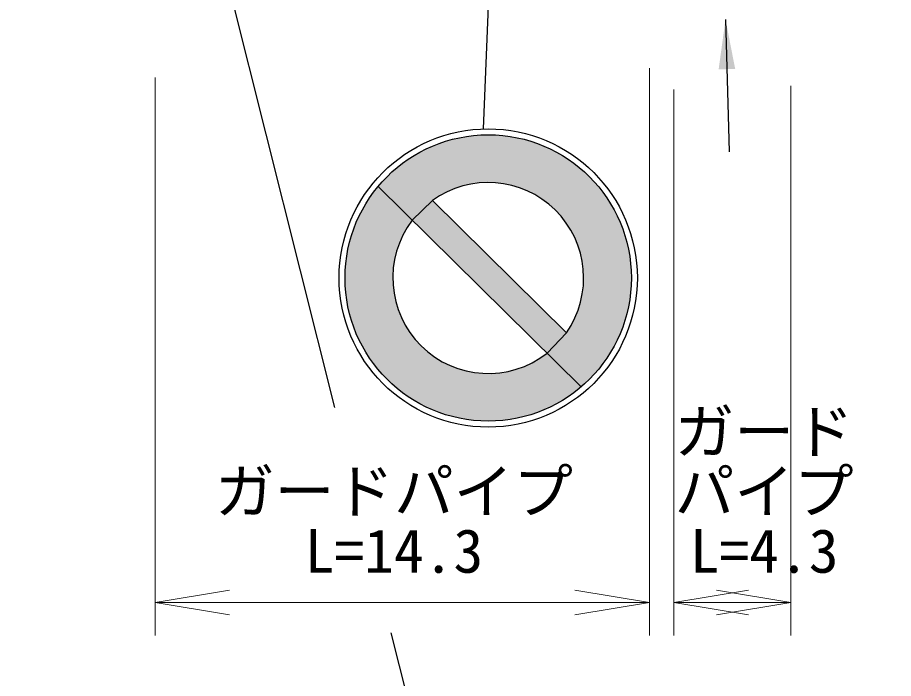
# Model space of a CAD drawing. Units: millimetres, scale not verified. Extents: x -55602354 to 84056675, y -218924267 to 380000.
# Drawn here: x 169648 to 196084, y 238134 to 258075 of the extents above; entities that cross this region are included whole.
import ezdxf
from ezdxf.enums import TextEntityAlignment as Align

# ---------------------------------------------------------------- set-up
doc = ezdxf.new("R2010")
doc.units = ezdxf.units.MM
doc.header["$LTSCALE"] = 1000
for name, color, linetype, lineweight in [('M-BGD-EXST', 7, 'Continuous', 25), ('M-STR-HTXT', 7, 'Continuous', 13), ('M-STR-STRC', 7, 'Continuous', 25)]:
    doc.layers.add(name, color=color, linetype=linetype, lineweight=lineweight)
doc.styles.add('ＭＳ ゴシック', font='')
doc.styles.get('ＭＳ ゴシック').set_extended_font_data('MS Gothic')

# ---------------------------------------------------------------- blocks, each defined once
blk = doc.blocks.new('open_arrow')
at = {"color": 0, "linetype": 'Continuous', "lineweight": -2}
blk.add_lwpolyline([(7.5, 1.25), (0, 0), (7.5, -1.25)], dxfattribs=at)
blk = doc.blocks.new('filled_arrow')
at = {"color": 0, "linetype": 'Continuous', "lineweight": -2}
blk.add_solid([(7.5, 1.25), (0, 0), (7.5, -1.25)], dxfattribs=at)

msp = doc.modelspace()

# ---------------------------------------------------------------- hatches: boundary and pattern name
at = {"layer": 'M-STR-STRC'}
for points in [[(-55594916, -215317041, 1), (-55594610, -215317070, 1), (-55594305, -215317098, 1), (-55580797, -215307366, 0.41421), (-55580889, -215307431, 0.41421), (-55580745, -215307064, 0.41421), (-55580837, -215307129, 0.41421), (-55580692, -215306761, 0.41421), (-55580785, -215306827, 0.41421), (-55566345, -215305448, 1), (-55566384, -215305752, 1), (-55566423, -215306056, 1), (-55597548, -215332337, 0.41421), (-55597635, -215332409, 0.41421), (-55597517, -215332032, 0.41421), (-55597604, -215332103, 0.41421), (-55597486, -215331727, 0.41421), (-55597573, -215331798, 0.41421), (-55585677, -215342470, 0.41421), (-55585743, -215342562, 0.41421), (-55585726, -215342167, 0.41421), (-55585792, -215342259, 0.41421), (-55585774, -215341865, 0.41421), (-55585841, -215341956, 0.41421), (-55571762, -215344566, 1), (-55571732, -215344261, 1), (-55571703, -215343956, 1), (-55559075, -215335789, 1), (-55559380, -215335758, 1), (-55559685, -215335727, 1), (-55555688, -215322973, 1), (-55555727, -215323277, 1), (-55555767, -215323581, 1), (-55393271, -215354691, 1), (-55393233, -215354387, 1), (-55393196, -215354083, 1), (-55410449, -215351682, 1), (-55410411, -215351378, 1), (-55410374, -215351073, 1), (-55407336, -215338454, 1), (-55407557, -215338427, 1), (-55407777, -215338399, 1), (-55271677, -215370690, 1), (-55271982, -215370659, 1), (-55272287, -215370628, 1), (-55266346, -215358322, 1), (-55266377, -215358627, 1), (-55266407, -215358932, 1), (-55289179, -215367259, 1), (-55289140, -215366955, 1), (-55289100, -215366651, 1), (571140, 349427, -0.39598), (571140, 349427), (571140, 348155), (571851, 348154), (573112, 350484, 0.38568), (573112, 350484)], [(188174, 250217), (188174, 250293), (188172, 250368), (188168, 250444), (188164, 250519), (188158, 250594), (188151, 250669), (188142, 250744), (188132, 250819), (188121, 250893), (188109, 250968), (188095, 251042), (188080, 251116), (188064, 251189), (188046, 251263), (188027, 251336), (188007, 251408), (187986, 251480), (187963, 251552), (187939, 251624), (187914, 251695), (187887, 251766), (187860, 251836), (187831, 251905), (187801, 251975), (187770, 252043), (187737, 252111), (187703, 252179), (187669, 252246), (187633, 252312), (187596, 252377), (187557, 252442), (187518, 252507), (187477, 252570), (187436, 252633), (187393, 252695), (187349, 252757), (187304, 252817), (187259, 252877), (187212, 252936), (187164, 252994), (187115, 253052), (187065, 253108), (187014, 253164), (186962, 253218), (186909, 253272), (186855, 253325), (186801, 253377), (186745, 253428), (186689, 253478), (186631, 253527), (186573, 253575), (186514, 253622), (186454, 253668), (186394, 253712), (186332, 253756), (186270, 253799), (186207, 253840), (186144, 253881), (186079, 253920), (186014, 253959), (185949, 253996), (185882, 254032), (185816, 254067), (185748, 254100), (185680, 254133), (185611, 254164), (185542, 254194), (185473, 254223), (185402, 254251), (185332, 254277), (185261, 254302), (185189, 254326), (185117, 254349), (185045, 254370), (184972, 254390), (184899, 254409), (184826, 254427), (184753, 254443), (184679, 254458), (184604, 254472), (184530, 254484), (184456, 254495), (184381, 254505), (184306, 254514), (184231, 254521), (184156, 254527), (184080, 254532), (184005, 254535), (183930, 254537), (183854, 254537), (183779, 254537), (183704, 254535), (183628, 254532), (183553, 254527), (183478, 254521), (183403, 254514), (183328, 254505), (183253, 254495), (183179, 254484), (183104, 254472), (183030, 254458), (182956, 254443), (182883, 254427), (182809, 254409), (182736, 254390), (182664, 254370), (182591, 254349), (182519, 254326), (182448, 254302), (182377, 254277), (182306, 254251), (182236, 254223), (182166, 254194), (182097, 254164), (182029, 254133), (181961, 254100), (181893, 254067), (181826, 254032), (181760, 253996), (181694, 253959), (181629, 253920), (181565, 253881), (181501, 253840), (181439, 253799), (181376, 253756), (181315, 253712), (181254, 253668), (181195, 253622), (181136, 253575), (181077, 253527), (181020, 253478), (180964, 253428), (180908, 253377), (180853, 253325), (180800, 253272), (180747, 253218), (180695, 253164), (180644, 253108), (180594, 253052), (180545, 252994), (180529, 252975), (181561, 251959), (182168, 252552), (182202, 252576), (182243, 252605), (182285, 252632), (182328, 252659), (182370, 252686), (182414, 252711), (182457, 252736), (182502, 252760), (182546, 252783), (182591, 252806), (182637, 252827), (182682, 252848), (182728, 252868), (182775, 252887), (182822, 252906), (182869, 252923), (182916, 252940), (182964, 252956), (183012, 252971), (183060, 252986), (183108, 252999), (183157, 253012), (183206, 253023), (183255, 253034), (183304, 253044), (183353, 253054), (183403, 253062), (183453, 253069), (183503, 253076), (183553, 253082), (183603, 253086), (183653, 253090), (183703, 253093), (183753, 253096), (183803, 253097), (183854, 253097), (183904, 253097), (183954, 253096), (184004, 253094), (184054, 253090), (184105, 253087), (184155, 253082), (184205, 253076), (184254, 253070), (184304, 253062), (184354, 253054), (184403, 253045), (184452, 253035), (184501, 253024), (184550, 253012), (184599, 252999), (184647, 252986), (184696, 252972), (184744, 252957), (184791, 252941), (184839, 252924), (184886, 252906), (184933, 252888), (184979, 252869), (185025, 252849), (185071, 252828), (185116, 252806), (185161, 252784), (185206, 252761), (185250, 252737), (185294, 252712), (185337, 252686), (185380, 252660), (185422, 252633), (185464, 252605), (185506, 252577), (185547, 252548), (185587, 252518), (185627, 252487), (185666, 252456), (185705, 252424), (185743, 252391), (185781, 252358), (185818, 252324), (185854, 252290), (185890, 252254), (185926, 252219), (185960, 252182), (185994, 252145), (186027, 252107), (186060, 252069), (186092, 252030), (186123, 251991), (186154, 251951), (186184, 251911), (186213, 251870), (186242, 251829), (186269, 251787), (186296, 251744), (186323, 251701), (186348, 251658), (186373, 251614), (186397, 251570), (186420, 251526), (186443, 251481), (186464, 251435), (186485, 251390), (186505, 251343), (186524, 251297), (186543, 251250), (186560, 251203), (186577, 251156), (186593, 251108), (186608, 251060), (186623, 251012), (186636, 250964), (186649, 250915), (186660, 250866), (186671, 250817), (186681, 250768), (186690, 250718), (186699, 250669), (186706, 250619), (186713, 250569), (186718, 250519), (186723, 250469), (186727, 250419), (186730, 250369), (186733, 250319), (186734, 250268), (186734, 250218), (186734, 250168), (186733, 250118), (186730, 250067), (186727, 250017), (186723, 249967), (186719, 249917), (186713, 249867), (186706, 249817), (186699, 249768), (186691, 249718), (186682, 249669), (186672, 249619), (186661, 249570), (186649, 249521), (186636, 249473), (186623, 249424), (186609, 249376), (186594, 249328), (186578, 249281), (186561, 249233), (186543, 249186), (186525, 249139), (186506, 249093), (186486, 249047), (186465, 249001), (186443, 248956), (186421, 248911), (186398, 248866), (186374, 248822), (186349, 248778), (186323, 248735), (186297, 248692), (186270, 248650), (186242, 248608), (186214, 248566), (185630, 247950), (186662, 246934), (186719, 246983), (186775, 247034), (186830, 247085), (186884, 247138), (186937, 247191), (186990, 247245), (187041, 247301), (187091, 247357), (187141, 247414), (187189, 247471), (187237, 247530), (187283, 247589), (187328, 247650), (187373, 247711), (187416, 247772), (187458, 247835), (187499, 247898), (187539, 247962), (187578, 248027), (187615, 248092), (187652, 248158), (187687, 248225), (187721, 248292), (187754, 248360), (187786, 248428), (187817, 248497), (187846, 248566), (187875, 248636), (187902, 248707), (187927, 248778), (187952, 248849), (187975, 248921), (187997, 248993), (188018, 249065), (188037, 249138), (188056, 249211), (188072, 249285), (188088, 249358), (188102, 249432), (188115, 249507), (188127, 249581), (188138, 249656), (188147, 249731), (188155, 249806), (188161, 249881), (188166, 249956), (188170, 250031), (188173, 250107), (188174, 250182)], [(186662, 246934), (185630, 247950), (185619, 247942), (185579, 247911), (185539, 247881), (185498, 247852), (185456, 247824), (185414, 247796), (185372, 247770), (185329, 247743), (185285, 247718), (185241, 247693), (185197, 247670), (185153, 247647), (185107, 247624), (185062, 247603), (185016, 247582), (184970, 247562), (184924, 247543), (184877, 247525), (184830, 247508), (184782, 247491), (184734, 247475), (184686, 247460), (184638, 247446), (184590, 247433), (184541, 247420), (184492, 247409), (184443, 247398), (184394, 247388), (184344, 247379), (184295, 247371), (184245, 247364), (184195, 247358), (184145, 247352), (184095, 247348), (184045, 247344), (183995, 247341), (183944, 247339), (183894, 247338), (183844, 247337), (183794, 247338), (183743, 247340), (183693, 247342), (183643, 247345), (183593, 247349), (183543, 247354), (183493, 247360), (183443, 247367), (183393, 247375), (183344, 247383), (183295, 247392), (183245, 247403), (183196, 247414), (183147, 247426), (183099, 247438), (183050, 247452), (183002, 247466), (182954, 247482), (182907, 247498), (182859, 247515), (182812, 247532), (182766, 247551), (182719, 247570), (182673, 247591), (182628, 247612), (182582, 247634), (182538, 247656), (182493, 247679), (182449, 247704), (182405, 247729), (182362, 247754), (182319, 247781), (182277, 247808), (182235, 247836), (182194, 247864), (182153, 247894), (182113, 247924), (182073, 247954), (182034, 247986), (181995, 248018), (181957, 248051), (181919, 248084), (181883, 248118), (181846, 248153), (181810, 248188), (181775, 248224), (181741, 248261), (181707, 248298), (181674, 248336), (181641, 248374), (181610, 248413), (181578, 248453), (181548, 248493), (181518, 248533), (181489, 248574), (181461, 248616), (181433, 248658), (181406, 248700), (181380, 248743), (181355, 248786), (181330, 248830), (181307, 248875), (181284, 248919), (181261, 248964), (181240, 249010), (181219, 249056), (181199, 249102), (181180, 249148), (181162, 249195), (181144, 249242), (181128, 249290), (181112, 249337), (181097, 249385), (181083, 249434), (181070, 249482), (181057, 249531), (181046, 249580), (181035, 249629), (181025, 249678), (181016, 249728), (181008, 249777), (181001, 249827), (180995, 249877), (180989, 249927), (180984, 249977), (180981, 250027), (180978, 250077), (180976, 250127), (180975, 250178), (180974, 250228), (180975, 250278), (180976, 250328), (180979, 250379), (180982, 250429), (180986, 250479), (180991, 250529), (180997, 250579), (181004, 250629), (181011, 250678), (181020, 250728), (181029, 250777), (181039, 250826), (181051, 250875), (181062, 250924), (181075, 250973), (181089, 251021), (181103, 251069), (181119, 251117), (181135, 251165), (181152, 251212), (181169, 251259), (181188, 251306), (181207, 251352), (181228, 251398), (181249, 251444), (181270, 251489), (181293, 251534), (181316, 251579), (181341, 251623), (181365, 251666), (181391, 251710), (181418, 251752), (181445, 251795), (181473, 251837), (181501, 251878), (181531, 251919), (181561, 251959), (180529, 252975), (180481, 252917), (180435, 252857), (180389, 252797), (180345, 252736), (180301, 252675), (180259, 252612), (180218, 252549), (180178, 252485), (180139, 252421), (180101, 252356), (180064, 252290), (180028, 252223), (179994, 252156), (179961, 252089), (179929, 252021), (179898, 251952), (179868, 251882), (179840, 251813), (179812, 251742), (179786, 251672), (179762, 251600), (179738, 251529), (179716, 251457), (179695, 251384), (179675, 251311), (179657, 251238), (179640, 251165), (179624, 251091), (179609, 251017), (179596, 250943), (179584, 250869), (179573, 250794), (179564, 250719), (179555, 250644), (179549, 250569), (179543, 250494), (179539, 250419), (179536, 250343), (179535, 250268), (179534, 250217), (179535, 250142), (179537, 250067), (179540, 249991), (179545, 249916), (179551, 249841), (179558, 249766), (179567, 249691), (179576, 249616), (179588, 249542), (179600, 249467), (179614, 249393), (179629, 249319), (179645, 249246), (179663, 249172), (179682, 249099), (179702, 249027), (179723, 248954), (179746, 248882), (179770, 248811), (179795, 248740), (179821, 248669), (179849, 248599), (179878, 248529), (179908, 248460), (179939, 248392), (179972, 248324), (180005, 248256), (180040, 248189), (180076, 248123), (180113, 248057), (180151, 247992), (180191, 247928), (180231, 247865), (180273, 247802), (180316, 247740), (180359, 247678), (180404, 247618), (180450, 247558), (180497, 247499), (180545, 247441), (180594, 247383), (180644, 247327), (180695, 247271), (180747, 247217), (180800, 247163), (180853, 247110), (180908, 247058), (180964, 247007), (181020, 246957), (181077, 246908), (181136, 246860), (181195, 246813), (181254, 246767), (181315, 246722), (181376, 246679), (181439, 246636), (181501, 246594), (181565, 246554), (181629, 246514), (181694, 246476), (181760, 246439), (181826, 246403), (181893, 246368), (181961, 246335), (182029, 246302), (182097, 246271), (182166, 246241), (182236, 246212), (182306, 246184), (182377, 246158), (182448, 246133), (182519, 246109), (182591, 246086), (182664, 246065), (182736, 246045), (182809, 246026), (182883, 246008), (182956, 245992), (183030, 245977), (183104, 245963), (183179, 245951), (183253, 245939), (183328, 245930), (183403, 245921), (183478, 245914), (183553, 245908), (183628, 245903), (183704, 245900), (183779, 245898), (183854, 245897), (183930, 245898), (184005, 245900), (184080, 245903), (184156, 245908), (184231, 245914), (184306, 245921), (184381, 245930), (184456, 245939), (184530, 245951), (184604, 245963), (184679, 245977), (184753, 245992), (184826, 246008), (184899, 246026), (184972, 246045), (185045, 246065), (185117, 246086), (185189, 246109), (185261, 246133), (185332, 246158), (185402, 246184), (185473, 246212), (185542, 246241), (185611, 246271), (185680, 246302), (185748, 246335), (185816, 246368), (185882, 246403), (185949, 246439), (186014, 246476), (186079, 246514), (186144, 246554), (186207, 246594), (186270, 246636), (186332, 246679), (186394, 246722), (186454, 246767), (186514, 246813), (186573, 246860), (186631, 246908)], [(182168, 252552), (181561, 251959), (185630, 247950), (186214, 248566)]]:
    msp.add_hatch(color=256, dxfattribs=at).paths.add_polyline_path(points)

# ---------------------------------------------------------------- linework, layer by layer
at = {"layer": 'M-BGD-EXST'}
msp.add_line((191015, 258017), (191128, 254019), dxfattribs=at)
at = {"layer": 'M-STR-HTXT'}
for p, q in [((188718, 256552), (188718, 239428)), ((173799, 256267), (173799, 239428)), ((189458, 255904), (189458, 239428)), ((192989, 256018), (192989, 239428)), ((173799, 240428), (188718, 240428)), ((189458, 240428), (192989, 240428))]:
    msp.add_line(p, q, dxfattribs=at)
at = {"layer": 'M-STR-STRC'}
for p, q in [((179224, 246307), (173809, 267908)), ((183713, 254715), (183962, 261108)), ((180529, 252975), (186662, 246934)), ((181561, 251959), (182168, 252552)), ((182168, 252552), (186214, 248566)), ((185630, 247950), (186214, 248566)), ((184532, 225130), (180928, 239506))]:
    msp.add_line(p, q, dxfattribs=at)
for radius in [4500, 4320]:
    msp.add_circle((183854, 250217), radius, dxfattribs=at)
for start, end in [(325.0148, 125.8468), (142.7921, 308.0695)]:
    msp.add_arc((183854, 250217), 2880, start, end, dxfattribs=at)

# ---------------------------------------------------------------- block references
at = {"layer": 'M-BGD-EXST', "xscale": 200, "yscale": 200, "rotation": 271.6}
msp.add_blockref('filled_arrow', (191015, 258017), dxfattribs=at)
at = {"layer": 'M-STR-HTXT', "xscale": 300, "yscale": 300}
for p in [(173799, 240428), (189458, 240428)]:
    msp.add_blockref('open_arrow', p, dxfattribs=at)
at = {"layer": 'M-STR-HTXT', "xscale": 300, "yscale": 300, "rotation": 180}
for p in [(188718, 240428), (192989, 240428)]:
    msp.add_blockref('open_arrow', p, dxfattribs=at)

# ---------------------------------------------------------------- texts
at = {"layer": 'M-STR-HTXT', "style": 'ＭＳ ゴシック'}
for s, p in [('ガード', (192181, 244528)), ('ガードパイプ', (181010, 242728)), ('パイプ', (192181, 242728)), ('L=14.3', (181010, 240928)), ('L=4.3', (192181, 240928))]:
    msp.add_text(s, height=1320, dxfattribs=at).set_placement(p, align=Align.BOTTOM_CENTER)

doc.saveas('drawing.dxf')
